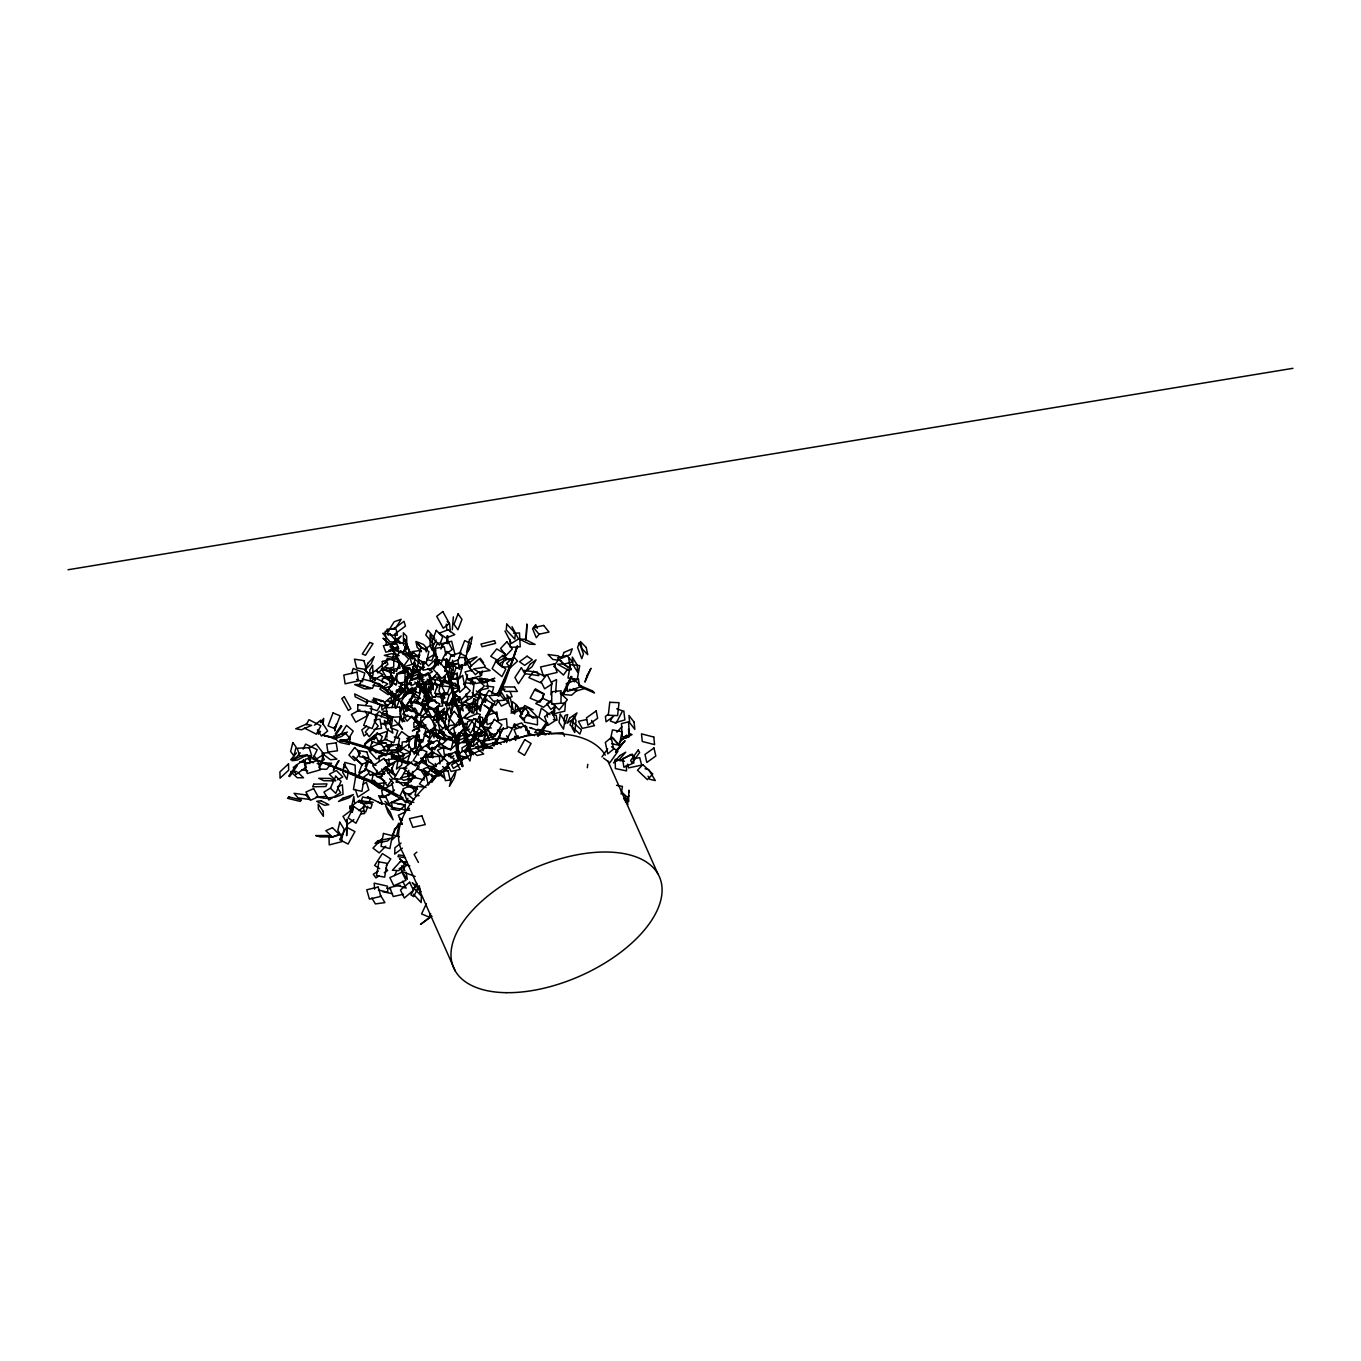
<?xml version="1.0" encoding="UTF-8"?>
<svg xmlns="http://www.w3.org/2000/svg" width="1361" height="1361" viewBox="0 0 1361 1361"><rect width="100%" height="100%" fill="white"/><g stroke="black" fill="none" stroke-linecap="round" stroke-linejoin="round"><path stroke-width="1.5" d="M465.003 723.133L464.935 735.655L474.155 734.957L474.189 728.696M375.585 721.483L375.636 714.355L387.732 718.625L387.698 723.967M396.8 683.664L396.868 674.205L405.051 672.572L404.983 682.031L398.841 683.256M447.599 643.447L447.684 635.791M447.327 643.6L447.463 635.927M628.493 799.502L628.459 801.884L628.952 790.197L628.901 792.578M432.696 757.924L432.815 752.412L442.427 757.09L442.342 760.748M447.123 643.43L447.293 635.774M374.649 780.568L374.53 784.123L386.133 782.626M412.638 771.449L412.417 776.842L424.394 780.04M424.462 778.237L424.666 772.844M408.827 747.921L409.185 740.333L415.394 736.352L414.867 747.733L410.205 750.728M446.986 659.064L446 671.007M472.641 682.422L472.726 680.976L470.294 683.783M471.212 754.998L471.45 751.204M401.716 750.064L402.227 742.034L409.848 741.116M415.581 740.418L415.071 748.448L411.26 748.907M550.899 694.859L551.732 681.997L556.547 679.581L555.713 692.46M446.595 659.234L445.523 671.16M423.628 661.735L423.033 670.241L434.414 667.758L435.01 659.251M411.583 657.21L411.975 651.647L421.281 650.371M446.272 658.996L445.132 670.905M554.846 705.1L554.165 713.691L564.798 711.14L565.478 702.548L561.94 703.399M458.504 702.174L458.946 696.781M458.946 702.633L459.389 697.257M407.058 683.954L408.181 671.654L401.937 673.049M318.695 730.125L318.304 734.208L320.515 731.418M323.118 724.545L323.697 718.438L320.379 722.606M433.819 720.241L434.176 716.822L420.991 717.23L420.09 725.753L425.738 725.583M427.252 754.011L426.861 757.379L432.271 750.745L432.662 747.359M428.596 688.003L428.783 686.318L425.517 700.915L428.596 688.003L432.526 687.968M464.833 686.829L465.292 682.984L474.155 683.324L472.539 696.764L465.445 696.492M449.845 666.533L448.45 677.914L456.752 679.326M350.304 736.182L349.25 744.535L339.842 742.425M451.137 713.045L452.294 704.283L446.425 705.117M587.323 767.74L587.782 764.287M411.362 804.317L369.58 781.809L312.962 758.468L370.26 780.329L403.026 797.801M444.877 681.01L445.438 677.012M460.426 733.188L457.5 749.877M392.785 716.669L391.407 726.349L399.096 724.205L400.219 716.464M444.349 681.18L444.928 677.166M408.011 775.821L408.827 770.309M459.593 733.681L456.803 748.176M441.73 702.718L443.193 692.97M443.89 680.874L444.503 676.876M474.734 727.403L476.078 718.727L467.521 721.721L466.177 730.381L469.596 729.19M411.158 700.115L410.58 703.654L412.077 695.675M482.253 670.99L481.607 675.141L479.378 672.164M457.823 738.462L458.725 732.847M420.821 749.928L421.434 746.151M441.066 698.601L441.713 694.722M621.143 794.092L622.436 786.403L616.499 785.331M441.287 684.566L441.917 680.891L432.968 679.156M473.067 737.305L473.713 733.562M478.068 740.435L479.361 732.933M526.129 730.687L526.792 726.859M390.913 745.726L391.56 742M397.582 749.673L399.522 738.462L394.282 736.913M542.512 698.891L543.43 693.634L535.315 688.785M304.83 763.198L305.613 759.064L309.372 758.434M396.817 778.56L396.119 782.218L407.875 783.102L409.593 773.967L403.724 773.524M610.511 739.516L612.433 729.887L622.028 731.742L619.323 745.233L611.65 743.752M336.167 724.154L334.738 730.908L334.483 726.791M411.515 658.537L412.842 652.31L419.409 657.21M418.967 659.285L417.215 667.588L412.281 663.913M418.15 687.305L418.95 683.511M483.036 744.637L485.707 732.728L488.65 737.033M353.179 808.536L352.329 812.33L351.716 806.018L353.86 796.559L354.472 802.854M392.444 659.745L393.958 653.042L399.13 655.628M365.377 766.583L366.772 760.544L376.061 765.358M376.98 770.343L376.061 774.358L364.918 768.591M456.684 743.957L457.517 740.316M452.226 678.237L453.349 673.508M461.209 669.391L462.332 664.644L459.337 667.605M503.247 661.004L501.767 667.026L510.97 666.822M563.641 720.939L565.019 715.444L567.69 714.576L565.376 723.712M311.38 756.274L309.934 761.837L313.54 762.704M323.186 755.168L320.771 764.423L317.147 763.572M465.547 682.337L467.521 674.784M471.076 683.647L472.556 677.999M485.52 700.745L485.094 702.361L486.83 698.942M392.036 707.635L394.503 698.533L402.686 702.378L400.219 711.48M479.906 692.715L480.875 689.159M491.814 694.008L493.754 686.931L485.809 686.063M351.699 673.695L353.162 668.489L364.833 673.049L362.4 681.725L356.565 679.445M416.636 762.262L415.564 765.869L407.722 761.173L410.971 750.319L418.814 755.015M442.546 702.242L445.421 692.647M445.932 705.678L448.807 696.066M336.184 738.955L322.591 735.059L336.439 738.138M450.984 713.47L453.332 706.019L459.576 705.917M458.147 717.06L461.668 705.883M420.141 715.257L423.016 706.172M517.656 646.271L504.795 682.252L499.368 693.242M431.08 685.485L428.188 694.433L423.986 693.038L426.878 684.09L432.866 685.74M517.248 646.322L512.331 661.565L499.538 691.388M517.01 646.05L512.025 661.191L498.143 692.63M361.38 800.71L362.638 796.951L370.243 798.72L368.984 802.48M367.725 806.239L365.82 811.871L362.026 810.986M388.293 728.85L384.755 739.261L393.737 742.749L397.871 730.602L390.675 727.812M392.887 701.153L394.758 695.777L398.161 697.581M417.044 702.293L421.315 690.248L425.108 694.91L421.468 705.236M396.017 677.166L397.31 673.542L408.657 668.217L407.347 671.841M438.82 675.226L437.493 678.952L434.874 675.736M422.914 666.771L424.156 663.3M429.089 737.475L431.046 732.099M437.34 736.828L439.297 731.452M426.18 713.215L428.715 706.291M433.887 718.506L436.422 711.582M410.324 688.462L408.861 692.443L413.166 688.156M385.35 663.317L387.273 658.146L399.675 662.773L396.476 671.398L385.844 667.417M394.52 762.143L391.287 770.853L383.632 768.284M521.229 714.882L524.7 705.525L533.189 709.779M470.855 643.583L465.904 656.206L459.746 653.229L464.679 640.606L469.307 642.834M381.165 717.009L383.479 711.122L387.358 711.514M387.392 721.721L389.705 715.835M420.889 739.363L418.627 745.079L422.795 748.176M427.847 744.518L429.361 740.707M374.173 739.857L377.048 732.984L382.322 736.522L379.447 743.395M396.068 708.23L398.858 701.595L398.518 693.974L395.013 702.242L395.285 707.975M443.55 759.336L445.71 754.283L454.098 758.706L452.669 762.075M394.656 875.548L396.749 870.7M436.064 639.908L433.989 644.689L425.789 634.992L427.864 630.211L434.703 638.292M449.402 703.875L453.894 695.114L448.875 705.747M493.124 737.441L494.792 733.732M506.428 742.562L508.078 738.853M435.027 697.478L436.507 694.178M361.482 680.5L359.389 685.042L372.489 688.343L375.279 682.286L362.179 678.986M374.768 680.228L365.411 670.412L375.228 679.768M426.418 903.602L421.57 913.929L429.089 917.076L430.705 913.639M563.42 694.808L571.892 676.74M404.183 813.232L405.748 809.914L409.831 810.356M303.18 749.145L305.596 744.093L317.181 749.69L313.149 758.128L306.531 754.93M562.825 694.722L571.433 676.672M625.533 802.327L628.799 795.522L625.975 802.497M562.433 694.297L571.144 676.366M407.892 798.346L405.646 802.905L400.202 795.402L402.465 790.843L405.731 795.334M473.424 694.246L471.604 697.887L464.169 702.259M440.386 664.576L443.159 659.03M484.618 722.555L494.843 702.378M416.806 883.306L410.92 894.909L413.625 896.593L418.678 886.64M503.417 727.625L498.194 737.9L506.479 740.18L512.57 728.203L507.602 726.825M466.585 714.389L464.628 718.166L472.488 720.718M477.405 720.122L480.331 714.457L476.401 713.181M483.665 722.385L493.073 704.147M613.079 715.818L610.34 721.058L616.159 723.082L622.572 710.867L616.737 708.843M483.019 721.687L492.563 703.518M484.499 698.891L479.531 708.264L475.823 702.991M552.957 714.338L554.846 710.782M481.607 704.913L486.217 696.322L476.248 690.98M306.242 724.715L308.981 719.68L320.89 725.787L316.313 734.174L304.405 728.067M495.948 743.395L498.909 738.002L506.02 738.734L504.063 742.323M412.162 778.271L410.58 781.146L415.343 776.025M551.698 713.589L555.611 706.58M434.193 649.248L437.936 642.545M440.913 649.078L442.784 645.726L440.181 642.494M475.363 734.787L481.709 723.525L473.56 718.455M392.308 682.729L397.191 674.188M398.433 690.639L402.329 683.817M430.569 768.914L426.333 776.297L428.307 785.11L432.543 777.709L431.76 774.188M500.253 733.732L503.009 728.935M428.902 745.13L430.791 741.847M437.51 744.824L434.686 749.724L431.794 747.427M448.484 720.905L451.103 716.345M405.782 769.952L400.491 779.087L393.788 779.121L400.134 768.165L406.837 768.131M365.667 705.253L368.202 700.881L380.604 704.879L377.201 710.697L370.124 708.418M473.05 742.443L478.306 733.409M473.118 740.333L476.282 734.94M476.605 732.422L469.001 744.943M498.568 700.524L495.642 705.355L483.938 698.448L488.82 690.384L498.841 696.305M341.271 733.936L346.477 725.379L353.214 731.095L348.008 739.652M462.162 760.255L464.339 756.699M467.606 751.357L470.872 746.015M468.728 747.478L472.063 742.119M389.025 630.024L394.163 621.773L401.206 619.272L396.051 627.523L390.777 629.394M464.492 752.123L466.738 748.533M390.845 685.553L387.851 690.265L380.417 686.573M471.45 755.219C466.551 726.74 454.438 700.439 447.514 672.504L447.293 672.861C453.723 700.337 465.819 726.076 470.379 754.045M386.337 865.715L390.76 858.927L382.39 853.551L374.632 865.443L379.668 868.658M484.04 738.036L486.813 733.783M540.062 735.008L547.871 723.065M538.139 736.335L545.965 724.477M402.38 698.295L408.572 689.023M408.844 702.514L416.075 691.711L411.226 688.53M537.493 735.74L546.527 722.232M418.95 715.359L423.951 708.06L415.394 699.01L410.41 706.291L417.538 713.845M431.216 771.228L433.308 768.148L421.025 761.99L416.823 768.131L427.354 773.405M400.9 693.395L398.841 696.407L390.573 692.188M567.452 669.357L563.471 675.056L553.791 666.329L558.759 659.2L568.456 667.928M462.621 766.668L455.867 741.235L463.029 766.022M601.919 756.954L607.652 748.805M427.014 773.337L419.477 783.936L425.891 787.56M431.794 782.405L435.01 777.863L431.811 776.059M444.128 771.177L450.066 762.806L456.752 760.05L454.37 763.385M397.174 737.917L401.699 731.589L409.508 737.373L406.122 742.119M439.858 686.42L444.809 679.53L454.03 688.513L449.079 695.403L446.442 692.834M478.221 736.726L482.543 730.908M487.085 719.697L481.879 726.638L491.338 728.016M462.536 729.819L458.436 735.246L448.075 739.431L450.134 736.726L451.767 740.367M492.223 739.023L499.3 729.853L500.27 735.757L493.192 744.926M615.87 752.361L624.869 740.826L616.448 750.115M430.042 756.818L433.819 752.021M437.425 707.005L433.836 711.582L438.616 714.865M441.798 717.06L447.769 709.421M539.483 633.75L536.302 637.782L532.559 628.68L535.741 624.631L537.238 628.272M615.461 752.123L624.869 740.826M502.975 656.938L505.339 653.995L496.697 648.942L490.76 656.325L497.684 660.357M318.848 767.383L322.557 762.823L331.574 763.249L326.623 769.322L319.41 768.999M369.205 727.455L365.343 732.031L369.239 736.709L378.205 726.008L374.326 721.33M417.198 672.13L420.838 667.792L423.696 667.673M296.545 752.922L290.676 759.829L296.698 756.971L300.22 752.82M375.449 715.784L379.362 711.259L383.802 714.967M515.394 739.431L517.98 736.471M451.342 680.942L452.447 684.498M429.685 670.667L435.673 664.066M437.408 672.98L431.42 679.581L429.225 673.882M430.671 699.044L424.343 705.832L426.861 712.501M411.345 657.244L404.523 639.143L412.808 658.741M616.873 732.167L621.977 726.774M619.085 743.123L626.74 735.042M459.712 688.037L454.574 693.361L461.26 700.081L470.243 690.759L463.557 684.039M548.84 734.14L550.882 732.031L537.765 729.326L534.72 732.473L545.948 734.804M382.186 838.699L372.965 848.107L379.192 852.905L385.792 846.185M456.581 695.318L453.757 698.159L451.852 704.198L457.517 698.533M407.739 715.103L404.88 717.928L407.075 721.143L411.345 716.907M412.009 710.867L414.85 708.043L417.044 711.259M402.567 652.685L406.378 648.942M475.329 708.979L478.102 706.257M475.125 710.663L480.688 705.202M472.369 684.668L475.125 682.031M479.089 680.857L481.913 678.186L483.597 683.018M623.797 798.788L626.4 796.338L621.994 792.561M426.282 757.107L431.726 752.14M461.498 707.448L464.628 704.641L471.246 710.697L461.838 719.118L457.874 715.478M382.781 794.943L380.008 797.427L388.889 794.96L394.418 789.992M567.282 689.261L561.617 694.348L571.569 695.216L577.234 690.129L569.272 689.449M424.819 733.698L427.728 731.095L430.365 733.987M428.511 743.514L431.42 740.928M421.195 716.975L426.418 712.381M435.214 720.292L437.817 718.013L434.448 715.75M322.591 735.059L336.524 738.649M478.204 672.232L475.38 674.682L469.426 667.4L479.327 658.792L485.282 666.073M495.404 661.786L502.941 655.253L508.81 659.779M416.891 852.105L414.118 854.436L418.439 862.449M394.622 699.367L405 690.656M449.028 756.716L452.09 754.147M411.822 761.718L403.502 768.659L410.988 774.086L417.912 768.302M384.687 702.344L391.1 697.07L391.628 702.208L382.016 710.119L381.488 704.981M314.476 725.209L320.669 720.173L327.644 731.027L321.451 736.063L317.47 729.87M419.443 691.881L421.332 690.367M464.441 663.505L470.004 659.149L476.996 656.853L470.055 662.314L464.799 664.032M446.867 727.965L450.1 725.447L456.735 724.767L448.671 731.078M448.245 765.12L439.127 772.214L433.632 766.992L444.264 758.706L449.759 763.929M375.109 736.437L364.544 744.62L370.243 751.425L373.271 749.077M366.755 726.059L361.822 729.87L363.982 736.029L367.266 733.494M401.019 843.054L394.911 847.767L394.724 854.079L402.363 848.175M412.094 678.816L403.979 669.289L391.27 647.717L397.072 656.376M382.628 686.846L379.787 689.006L388.14 694.637L392.41 691.405M450.831 758.026L453.791 755.797M551.426 700.32L546.884 703.756L550.865 709.421L555.407 705.985M352.482 809.353L343.023 816.43L347.565 824.29L353.877 819.577M483.036 748.958L487.34 745.743L490.521 748.142M393.363 629.207L404.013 621.314L405.476 626.094L394.826 633.988M608.435 714.219L605.39 716.43L606.053 721.823L613.658 716.26M416.908 763.997L421.468 760.731M428.647 771.823L424.105 775.107L421.025 770.343M363.489 806.137L370.77 808.315L372.165 804.147L359.44 800.336L349.641 807.413L352.55 810.169M358.743 810.595L365.275 805.933L359.423 800.438M441.525 645.556L447.905 641.184L452.226 649.554L445.864 653.909M402.227 759.897L410.256 754.538M363.183 784.276L366.313 782.218L368.831 789.89L357.858 797.138L355.34 789.448M452.243 737.543L455.442 735.45L459.252 737.271L452.839 741.473M544.434 676.774L547.377 674.852L552.005 684.005L544.655 688.785L540.946 681.47M425.449 682.831L434.652 676.859M428.528 745.062L432.083 742.783M431.114 645.046L425.874 648.38L426.214 651.953M426.895 659.098L433.87 654.658L432.849 643.94M378.324 871.091L373.305 874.238L375.925 877.913L379.277 875.803M384.295 872.656L387.63 870.547L385.895 868.097M417.164 671.654L424.377 667.179M406.293 810.322L409.406 808.383M417.129 720.564L413.829 722.606L413.931 727.659L420.532 723.593M330.672 787.934L323.918 792.102L328.835 800.03L340.641 792.731L337.698 787.968M427.609 744.518L416.364 751.442L418.269 754.453M421.11 758.962L432.373 752.021L428.562 746.015M310.002 747.58L316.024 743.923L324.037 754.317L316.501 758.894L314.204 755.933M419.205 726.706L412.298 730.874L418.303 728.016M372.54 749.265L369.29 751.221L376.521 759.132L383.036 755.219M415.462 790.588L408.215 794.96L414.016 799.69M420.94 727.591L425.823 724.647M423.866 734.191L433.649 728.322M398.246 700.183L406.19 695.454M409.321 699.537L412.502 697.649M511.328 728.424L516.431 725.396M518.167 735.842L509.677 740.877L506.598 735.825M411.379 682.661L404.829 686.505L409.678 690.929L421.127 684.226L417.504 680.891M619.901 760.816L631.113 754.3L635.689 758.026M486.915 732.847L480.484 736.454L484.584 735.331M359.865 709.796L351.393 714.474L355.782 722.13L367.657 715.563L365.02 710.969M457.194 744.722L464.067 740.996M419.511 677.438L428.324 672.691L429.719 679.479L419.154 685.161L418.439 681.776M337.562 779.768L342.819 776.961L336.337 770.479L329.328 774.239L335.81 780.704M477.728 699.775L469.409 704.181L464.288 701.51M383.326 747.58L386.439 745.93L389.025 748.72M391.083 755.933L394.197 754.3M624.478 738.496L632.014 734.6L628.833 733.137M384.465 768.165L393.499 763.521M311.584 756.206L308.113 757.958L310.546 762.636M320.856 761.377L324.326 759.625L321.894 754.947M494.332 694.79L500.882 691.49L507.976 702.786L501.409 706.104L497.36 699.639M445.013 746.594L437.459 750.268L442.665 757.226L450.236 753.552M399.539 798.567L390.505 802.922L402.448 798.226M405.136 812.041L398.331 815.256L402.261 823.983M416.653 740.911L419.732 739.533M468.014 709.2L476.877 705.576L476.775 713.862L466.125 718.217M452.192 734.021L455.646 732.626M465.275 734.396L454.761 738.598L457.092 740.962L469.358 736.046L467.027 733.681M382.492 774.137L384.5 773.337M391.475 783.681L393.482 782.881L389.637 778.798M399.419 672.572L410.052 668.404M435.044 661.106L438.957 659.575M406.973 674.852L414.067 672.079L412.57 669.17M337.426 786.709L342.394 784.855L343.074 794.246L334.789 797.342M492.58 722.623L487.136 724.579L486.03 715.903L496.918 711.99L498.024 720.667M491.712 737.016L483.921 739.806L485.673 747.138M407.126 655.339L413.897 652.957M377.967 734.549L386.711 731.486L386.949 737.135M378.307 742.102L387.034 739.023M482.781 682.32L494.792 678.271L484.567 682.78M514.101 725.481L521.569 722.963L529.31 732.422M443.771 683.988L440.096 685.212L435.18 683.511L427.779 684.039M435.775 694.603L439.45 693.378M387.868 773.235L393.278 771.483L391.594 767.825M478.902 746.679L486.813 744.093M447.514 672.504L453.859 699.078L462.757 724.835L468.184 749.673M419.613 654.879L410.495 658.18M416.109 656.393L419.851 655.202M399.181 868.539L404.336 866.906M395.898 691.116L401.257 689.415L400.576 685.859M383.275 688.496L391.815 685.791M402.975 654.505L408.555 652.889L412.009 664.44L402.72 667.111L401.58 663.266M621.62 739.091L628.918 736.999L628.578 728.833M505.016 689.091L499.572 690.639L500.967 694.11M504.88 698.788L512.144 696.73L510.052 691.524M614.832 722.776L624.886 719.935L623.814 710.884M461.957 766.379L455.867 741.235M374.241 780.346L370.243 781.401L375.585 782.507M394.401 642.868L383.36 645.777L385.895 652.174L398.756 648.772L396.238 642.375M476.928 748.312L482.645 746.798L483.172 750.728M472.403 670.037L465.105 671.875L467.98 679.207L480.739 675.992L479.31 672.334M489.365 735.246L493.38 734.26M442.529 643.447L451.665 641.235L455.016 654.709L451.359 655.594M398.518 689.653L402.431 688.7L399.539 686.744M397.82 656.087L392.257 657.397L384.312 655.39L391.73 653.637L397.684 655.134M481.59 682.269L486.983 680.993L488.055 688.258L479.055 690.401M402.414 707.89L412.451 705.542M425.823 760.85L420.005 762.211M402.873 668.931L408.385 667.69M400.814 685.366L405.51 684.311M400.066 885.211L389.807 887.508L393.21 896.525L403.485 894.228M586.574 719.561L578.425 721.347L582.253 728.39L594.485 725.702L591.61 720.428M405.884 688.87L399.811 690.197L400.661 693.889M634.158 758.775L639.721 757.584L641.626 765.086L628.629 767.893L627.676 764.133M358.606 802.327L363.829 801.221L373.237 802.258L366.279 803.722L360.631 803.109M433.666 775.957L440.93 774.443M415.939 763.589L421.655 762.415M421.57 701.953L425.5 701.153L422.471 699.605M496.68 720.701L506.479 718.744L507.262 728.203L497.445 730.159M460.46 705.338L464.628 704.539L472.216 706.597L465.972 707.788M384.993 760.34L392.478 758.911L391.849 753.671L378.766 756.172L379.379 761.411M523.611 708.673L528.408 707.822L537.612 717.196L532.814 718.047L527.558 712.688M444.928 659.558L437.476 660.851L434.925 648.465L444.247 646.832L445.932 655.1M392.206 659.404L398.433 658.316M389.705 669.884L400.083 668.081L398.773 660.272M332.526 797.325L325.977 798.431L316.211 796.951L326.657 796.44M68.05 569.749L1292.95 368.321M427.932 731.384L435.384 730.159M462.995 758.843L466.67 758.281M374.207 719.969L379.957 719.135L381.522 728.373L373.85 729.479M443.329 714.151L447.242 713.589M392.121 756.954L404.302 755.389L391.441 757.822M376.691 776.757L382.509 776.008M442.478 702.31L446.068 701.868L447.463 711.531L440.301 712.381M446.085 703.501L453.587 702.616L455.629 704.011L446.238 705.117M473.56 695.029L479.072 694.45L479.94 698.006M468.371 704.709L477.575 703.722M438.429 708.145L429.361 709.098L425.959 700.796L435.027 699.843L436.388 703.161M437 706.58L442.665 706.036L441.338 696.049L431.896 696.968L432.424 700.966M321.894 753.262L328.324 752.65L336.916 759.149L330.485 759.744L323.34 754.334M353.469 805.814L349.675 806.171L350.662 811.36M360.818 813.912L364.629 813.538L363.302 806.631M477.66 733.052L486.353 732.252L481.913 724.767M551.137 733.664L562.842 732.592L564.509 736.182M513.863 738.445L517.639 738.104M428.46 766.702L434.295 766.243M449.385 683.63L455.237 683.205L459.252 687.968L453.4 688.394M389.008 631.062L385.197 631.317L386.337 644.74L395.83 644.076L395.013 634.481M451.648 691.949L457.381 691.575M477.609 721.84L481.777 721.585M513.573 633.256L519.477 632.933L520.225 646.832L510.392 647.36L509.967 639.415M571.263 669.697L567.775 669.884L557.585 664.219L562.808 663.93L571.314 668.642M360.903 684.362L354.626 684.6L364.646 688.87L370.924 688.649L362.57 685.076M458.793 657.618L464.322 657.431L466.108 665.138L458.725 665.376M398.977 696.134L393.584 696.271L391.883 692.834M503.74 658.996L512.961 658.792M391.832 679.734L395.388 679.649M392.853 744.994L386.32 745.147L393.176 745.828M398.161 745.93L401.427 745.845L398.007 745.505M420.277 667.366L423.986 667.281M390.08 635.281L397.344 635.162L396.085 629.054L386.983 629.207L388.259 635.315M423.22 683.988L428.953 683.954L427.558 680.177M396.731 689.789L402.312 689.772L406.701 691.745L397.395 691.796M388.242 670.599L390.658 670.582L392.58 684.753L390.165 684.753L389.059 676.672M296.936 771.602L290.659 771.602L297.259 777.743L303.537 777.76L298.263 772.827M333.309 780.84L323.816 780.721L318.746 778.305L330.128 778.441L335.214 780.857M462.57 757.669L466.942 757.737M430.91 679.513L434.839 679.598L435.792 684.668M480.637 731.555L486.234 731.691M477.762 740.435L485.214 740.622M414.322 716.992L417.759 717.077M380.825 743.038L386.524 743.259L379.498 741.575M409.066 655.662L419.103 656.58M419.375 656.734L409.338 655.798M459.712 723.593L466.993 724.29M459.729 733.12L466.993 733.817M382.73 723.286L386.626 723.678M479.412 694.484L487.357 695.352M425.449 787.253L417.215 786.318L414.986 795.249L419.103 795.726M393.091 701.578L387.426 700.915L394.877 704.794M561.089 660.544L552.804 659.456L548.041 654.505L558.401 655.883L560.783 658.35M404.251 855.712L398.603 854.946L397.956 856.681L405.476 857.719M459.32 685.961L450.406 684.6L459.44 687.237M390.641 746.985L387.068 746.406L389.059 749.111M391.066 751.816L398.212 752.973M552.515 714.712L556.224 715.342L557.04 720.258L553.332 719.629M397.225 803.67L405.425 805.1L399.181 810.441L390.981 809.012M437.698 696.594L445.081 697.887M417.793 676.094L423.441 677.097M416.534 678.237L424.071 679.581M374.802 682.797L378.63 683.494M372.965 685.332L382.509 687.067M299.811 761.701L309.406 763.504M301.904 769.731L307.654 770.819M429.617 687.968L433.189 688.666M386.745 888.087L390.59 888.852M382.9 891.795L392.478 893.701M432.424 649.129L435.894 649.843L431.845 660.68L426.656 659.626M526.214 715.359L537.391 717.689L537.476 724.903L524.427 722.164L524.393 718.557M624.444 761.258L615.155 759.302L615.393 768.574L626.553 770.904L626.4 765.341M500.219 769.118L512.791 771.789M378.392 890.06L387.834 892.187L387.392 886.113L374.173 883.136L374.615 889.209M645.08 768.761L648.653 769.577L655.304 780.551L649.946 779.343L648.04 776.195M424.428 703.348L428.069 704.181M398.501 651.953L407.075 653.926L404.966 649.554M396.238 641.592L406.361 643.974L403.298 652.634L391.168 649.775M418.865 737.203L412.944 735.774L406.786 738.53L410.733 739.482M410.903 794.552L404.2 792.885L407.092 800.761L413.812 802.429M444.911 671.194L455.016 673.797M466.228 751.867L462.808 751L457.5 755.1L466.074 757.26M452.584 673.117L455.493 673.882M431.352 768.948L442.818 772.01M348.45 772.333L355.374 774.171L355.136 765.137L344.775 762.381L344.911 767.808M416.755 768.914L422.744 770.513M342.291 739.721L369.937 747.818L386.405 754.3M416.432 787.407L408.776 785.331L405.493 782.728M432.662 771.602L440.301 773.728M416.959 788.002L407.551 785.382L404.353 782.762M402.261 824.205L398.739 823.235L392.393 834.803L399.419 836.76M340.42 739.738L369.886 748.584L385.639 754.93M340.08 740.061L369.477 749.077L385.844 755.797M417.555 789.397L408.028 786.573L404.778 783.868M421.298 704.964L424.751 706.036M468.541 710.612L472.471 711.905M441.508 717.264L446.833 718.999M397.14 885.228L406.122 888.155L402.72 881.179M415.343 713.47L423.526 716.192M420.6 723.406L417.317 722.3L415.734 715.24M393.72 757.175L412.383 763.504M393.516 758.094L408.385 763.249M380.774 723.32L385.963 725.141M393.125 758.775L408.045 764.048M407.279 682.678L411.022 684.022M416.619 686.029L420.362 687.373L419.545 693.293L413.931 691.269M428.868 691.796L431.148 692.647M380.995 744.671L372.421 741.507L370.056 747.444L373.492 748.703M444.945 739.959L432.271 735.229L428.409 740.69L433.836 742.715M408.215 656.172L415.02 658.758L412.995 670.378L404.489 667.162M541.338 731.657L544.111 732.694L529.65 727.506L532.423 728.56M424.666 735.484L428.12 736.794L425.227 734.157M419.613 698.737L413.029 696.22L406.327 705.253L412.893 707.754M409.797 865.902L406.105 864.507L402.244 871.584L415.139 876.484M312.894 758.945L369.92 781.18L396.885 796.1M426.946 649.588L421.417 647.411L416.041 641.507L423.407 644.416L427.439 648.84M421.842 704.828L425.347 706.189M527.541 732.796L534.516 735.62M384.346 669.374L394.18 673.372L393.465 669.272M526.044 729.768L529.31 731.129M407.705 772.453L410.886 773.78M427.779 741.047L432.985 743.259M371.349 798.652L367.317 796.814L382.305 804.028L378.273 802.19M406.718 799.587L412.247 802.275M399.709 719.067L404.795 721.585L402.822 718.489M397.633 662.331L402.805 664.917M520.548 716.754L523.934 718.455M399.062 686.335L404.013 688.87M472.573 695.301L479.395 698.891M445.966 739.84L429.906 730.449M401.393 705.678L404.778 707.482M427.626 668.931L432.526 671.551L425.312 676.026L418.797 672.538M444.401 739.942L428.63 730.551M416.075 720.139L421.468 723.133M497.65 742.289L501.205 744.263M388.94 715.478L385.622 713.572L382.628 713.81L390.913 718.591M381.318 701.595L378.069 699.69L372.165 700.115L381.897 705.832L387.817 705.406L384.568 703.501M417.232 665.529L420.6 667.502M395.983 747.512L400.746 750.336M389.978 753.007L399.522 758.638M451.41 654.743L454.404 656.529M396.783 641.439L400.117 643.481M439.348 729.275L444.315 732.371M520.923 727.897L514.39 723.78L513.369 726.264L516.653 728.322M483.393 743.821L480.263 741.83L482.1 745.658M429.021 731.759L433.751 734.77M436.915 736.794L440.079 738.802M433.444 727.557L444.894 734.94M425.33 772.98L428.613 775.158M578.714 685.195L583.971 688.7L576.741 690.844L573.236 688.513M424.734 726.927L417.827 722.232L413.846 717.519M429.259 715.325L432.356 717.451M423.543 727.012L416.755 722.3L411.549 715.988M384.908 801.391L394.792 809.268L387.426 804.113M422.165 726.91L417.01 723.252L411.771 716.822M414.084 658.877L419.341 662.62M414.816 763.895L419.307 767.145M611.548 746.713L617.894 751.374L609.864 762.755L603.501 758.111M424.547 734.685L430.11 738.802M398.467 746.134L401.597 748.448M412.06 710.833L401.257 702.684M377.371 784.804L383.326 789.244L379.056 788.274L371.621 782.711M549.861 714.627L541.355 708.145L538.905 717.145L547.428 723.627M404.064 705.678L411.822 711.582M498.33 664.049L501.273 666.312M409.746 710.68L400.576 703.535M442.58 766.515L445.745 768.982M421.229 687.135L425.568 690.503M414.663 693.634L420.43 698.142M396.749 699.146L379.447 683.766M441.389 701.187L444.349 703.501M430.144 707.839L436.047 712.483M395.047 698.516L379.277 684.141M436.932 734.821L441.27 738.274M396.085 699.928L378.936 684.294M416.092 885.841L412.213 882.711L416.075 887.1M417.368 888.563L421.247 891.676M385.963 766.906L395.677 774.885M385.265 766.941L394.741 774.919M385.486 767.57L395.03 775.77M452.328 656.189L446.799 651.375L442.988 658.214L452.669 666.669M407.824 778.713L410.954 781.469L403.298 785.807L395.456 778.934M420.906 758.06L425.193 761.82M402.278 820.122L399.505 817.672L401.546 823.269M422.778 691.694L430.076 698.329M423.815 695.862L429.651 701.17M560.222 693.089L567.367 699.707L559.167 709.864L552.005 703.246M439.025 776.178L434.993 772.453L435.843 773.388M482.968 726.4L485.145 728.424M362.536 764.678L352.873 756.24L361.958 764.967M365.292 670.65L375.075 680.092M476.367 720.224L483.308 727.046M405.289 864.32L399.471 858.57L402.329 861.513M403.758 862.993L406.684 865.868M421.076 758.485L426.793 764.133M447.174 621.45L449.623 623.916L450.372 631.776M477.881 679.377L484.329 686.063L474.7 695.301L472.131 692.63M418.286 661.599L420.855 664.287M421.774 648.261L416.143 642.324L417.129 647.258L421.349 651.715M396.646 638.53L400.814 642.987M397.14 649.486L399.913 652.446M413.608 887.78L421.383 896.099L421.161 902.53L413.37 894.211M404.676 646.424L406.871 648.789L406.65 636.319L403.349 632.763L403.588 645.25M379.94 751.442L382.543 754.215M489.194 733.936L493.516 738.615M417.538 740.18L420.175 743.072M404.353 706.58L407.143 709.676M419.817 730.5L417.317 727.693L419.613 731.469M402.193 705.066L406.276 709.693M417.385 886.879L419.971 889.788M412.978 678.118L401.478 663.419M417.078 682.814L431.607 700.456M439.943 717.689L445.387 723.95L445.523 729.683M442.835 728.475L438.752 723.78L438.582 716.141M402.346 705.713L406.463 710.442M427.167 679.156L430.671 683.222M420.328 684.787L424.989 690.214M412.519 678.493L404.336 669L398.892 660.136M416.602 683.239L431.08 701.085L414.169 662.297M433.972 653.331L437.579 657.533L428.46 666.022L424.853 661.82M414.799 681.98L430.382 701.306L428.902 697.564M391.917 692.324L396.034 697.172M378.528 740.52L380.808 743.242M391.407 692.341L395.439 697.206M391.185 692.341L395.881 698.108M440.181 731.469L446.85 739.652L438.684 730.398M433.632 654.216L436.235 657.448M434.584 661.225L436.898 664.066M420.09 683.988L424.87 689.925M419.511 683.937L424.156 689.84M412.74 666.941L416.262 671.449M419.596 684.447L424.258 690.52M412.655 667.281L416.16 671.858M413.489 668.727L415.786 671.756M621.654 791.847L624.053 795.079M624.342 799.587L627.948 804.453L625.26 796.695M480.246 658.214L483.563 662.688M409.44 667.57L413.591 674.069M397.803 748.142L399.811 750.847M409.151 667.536L413.166 674.018M401.478 865.817L404.949 870.666M431.607 699.792L427.252 693.651L426.997 696.747L430.263 701.357M409.185 667.809L413.217 674.375M416.466 884.191L419.903 889.124M415.462 751.017L417.47 753.943M418.456 674.495L420.498 677.574M413.472 752.395L408.283 744.467L397.021 751.97L401.189 758.315M437.698 687.56L434.618 682.576L430.161 692.494L433.24 697.478M420.345 674.58L422.386 677.88M391.27 647.717L396.714 656.58M380.417 895.215L384.908 902.615L375.415 903.908L371.825 897.988M407.381 711.003L402.686 703.246L406.616 711.02M398.875 723.201L402.533 729.241L394.52 720.02M471.569 666.261L465.598 655.985L465.717 661.089L471.689 671.364M476.486 742.613L479.293 747.461M468.711 746.662L473.39 754.743M423.39 682.405L425.278 685.706M423.237 682.933L425.108 686.233M422.71 682.797L424.547 686.097M414.152 790.622L411.277 785.229L402.771 789.057L405.646 794.45M512.008 626.621L518.473 639.024L511.413 643.413L504.948 631.011M492.886 738.7L487.561 728.237L484.907 731.061L489.365 739.789M522.505 713.998L516.704 705.117L521.518 714.61M436.83 706.937L449.896 733.647M462.485 733.375L465.785 740.061M435.962 660.153L438.412 665.138M436.269 707.635L446.765 729.003M580.943 687.237L579.514 684.311L572.93 678.952L574.342 681.878M437.187 713.776L438.94 717.417M414.51 662.263L431.607 700.813M435.469 707.788L441.934 721.177M435.724 712.211L438.344 717.672M412.485 658.741L404.523 639.143M413.812 662.569L417.895 671.602M434.976 712.535L437.527 718.013M381.743 768.931L384.261 774.409M457.942 688.394L459.286 691.439M451.58 737.407L454.098 743.055M607.857 761.003L657.754 873.592M455.34 971.108L402.873 852.718A112.504 58.608 -23.9 0 1 448.926 767.587M419.494 675.294L428.137 695.709M448.841 736.386L450.457 740.146M438.514 660.119L439.756 663.096M379.362 744.365L376.419 737.322L371.043 739.806L372.506 743.327M456.615 748.686L461.073 760.255M496.68 715.58L498.228 719.629M456.684 751.799L459.627 759.574M421.604 661.463L422.948 665.036M455.203 751.493L458.793 761.173M385.639 759.557L387.63 765.018M438.344 674.307L441.202 683.392L438.293 675.362M437.613 738.36L436.183 734.379L431.25 729.938L434.108 737.9M466.074 693.855L467.827 699.078L462.434 703.824L460.103 696.866M435.282 763.419L436.286 766.549L428.766 761.769L427.762 758.638M451.988 714.814L449.606 707.142L445.217 714.746L446.408 718.574M479.225 716.703L481.352 723.644M407.841 687.441L408.861 691.082M404.421 688.428L405.952 693.906M482.866 726.57L483.631 729.445M433.427 689.772L430.076 675.345M432.373 688.513L429.634 675.719M493.039 742.511L493.924 746.168M411.975 687.543L414.101 696.781M481.301 730.959L481.828 733.392M430.246 675.754L432.271 685.042M495.965 738.7L497.088 744.28M457.772 660.119L459.61 669.204L453.621 665.648L452.515 660.204M419.222 737.322L418.712 734.617L420.923 750.336L420.413 747.631M515.036 736.794L515.7 740.452M514.747 736.233L515.428 739.891M406.105 872.265L407.33 879.257L401.546 871.193L400.934 867.706M546.969 713.759L547.496 717.043M454.948 692.239L455.51 695.964M454.676 691.592L455.476 697.087M437.664 706.801L438.514 712.603M568.66 657.669L570.021 667.639M453.349 616.89L452.294 629.786M455.918 744.773L456.854 751.97L444.384 755.219L443.227 746.202M454.166 692.171L454.863 697.734M419.358 885.824L420.26 892.986M396.544 755.678L397.225 761.088L389.348 764.304L388.685 758.894M459.984 717.434L460.716 723.491M459.746 718.336L460.443 724.29M393.312 683.341L392.461 675.719L382.203 678.969L382.628 682.78M458.81 719.271L459.423 725.26M446.323 624.155L446.884 630.058M390.76 715.971L391.083 719.714M439.977 763.895L439.365 756.274L425.738 757.345L426.35 764.95M483.223 726.791L482.611 717.536L479.48 716.737L480.093 726.008M390.335 717.553L390.539 721.415M453.111 664.083L453.315 671.024L448.143 665.172L447.99 659.966M432.066 753.62L432.186 757.328M461.141 760.033A112.504 58.608 -23.9 0 1 605.288 755.185M382.339 661.446L382.254 670.003L393.72 667.077L393.805 658.503L382.339 661.446M551.817 691.762L551.647 704.164L560.97 703.195L561.123 690.776L551.817 691.762M457.143 673.134L458.487 689.364L457.143 673.134M346.919 819.373L346.664 835.518L346.919 819.373M416.347 735.11L415.973 747.257L417.01 731.81L416.347 735.11M357.926 704.777L357.671 710.884L371.315 712.483L371.57 706.359L357.926 704.777M506.785 624.087L506.241 629.956L514.832 639.109L515.377 633.239L506.785 624.087M482.645 741.354L482.219 745.454L495.2 742.834L495.625 738.751L482.645 741.354M526.877 624.257L526.044 639.908L526.877 624.257M573.593 716.311L572.3 728.271L574.733 732.49L576.026 720.53L573.593 716.311M512.314 701.613L511.243 711.344L514.764 713.947L515.836 704.215L512.314 701.613M609.762 702.293L608.299 715.223L617.588 715.597L619.034 702.684L609.762 702.293M473.73 698.669L471.808 712.654L473.781 713.334L475.704 699.35L473.73 698.669M560.307 714.253L558.997 722.3L563.505 729.139L564.832 721.092L560.307 714.253M355.561 777.012L353.469 789.533L361.958 791.302L364.033 778.781L355.561 777.012M378.919 861.853L376.487 875.65L384.653 877.147L387.085 863.35L378.919 861.853M398.382 758.23L396.459 769.084L401.665 765.171L403.588 754.317L398.382 758.23M570.429 664.542L567.996 678.05L577.285 679.139L579.701 665.614L570.429 664.542M383.462 833.459L381.029 846.355L389.892 848.583L392.325 835.688L383.462 833.459M344.214 764.099L342.649 772.333L346.885 779.309L348.467 771.075L344.214 764.099M479.089 694.297L476.911 705.73L480.28 711.191L482.457 699.758L479.089 694.297M451.563 669.765L449.879 678.271L450.049 685.212L451.75 676.706L451.563 669.765M447.02 712.432L444.792 723.508L447.65 729.156L449.879 718.081L447.02 712.432M466.67 747.835L465.547 753.365L469.936 760.986L471.059 755.457L466.67 747.835M440.556 683.664L438.957 690.861L442.733 698.533L444.332 691.337L440.556 683.664M373.305 773.933L371.961 779.904L383.343 787.066L384.687 781.095L373.305 773.933M394.554 829.206L392.172 839.754L396.697 835.501L399.079 824.953L394.554 829.206M420.77 647.513L418.031 659.575L426.129 663.539L428.885 651.477L420.77 647.513M469.511 639.585L466.551 652.242L469.358 649.571L472.318 636.914L469.511 639.585M440.284 737.509L438.089 746.594L451.018 749.69L453.213 740.605L440.284 737.509M474.036 725.209L472.862 730.04L481.045 735.552L482.202 730.721L474.036 725.209M339.791 822.214L337.817 830.329L342.155 837.321L344.129 829.206L339.791 822.214M419.681 725.617L416.483 738.632L422.761 742.068L425.976 729.054L419.681 725.617M451.223 779.053L449.419 786.352L454.302 777.982L456.105 770.7L451.223 779.053M292.836 742.63L290.625 751.459L293.908 755.95L296.12 747.104L292.836 742.63M455.697 668.302L452.72 679.19L459.525 677.132L462.502 666.227L455.697 668.302M402.312 706.699L399.981 714.185L402.329 721.942L404.659 714.457L402.312 706.699M450.763 656.053L448.33 663.487L458.402 659.745L460.852 652.31L450.763 656.053M587.135 675.464L584.924 682.082L590.997 668.285L587.135 675.464M389.535 745.76L386.728 753.79L396.221 752.259L399.028 744.246L389.535 745.76M403.809 694.382L403.196 696.169L415.632 690.452L416.262 688.683L403.809 694.382M413.812 671.534L410.75 680.211L417.266 678.68L420.328 670.003L413.812 671.534M439.739 712.33L436.166 722.368L441.032 718.115L444.605 708.077L439.739 712.33M579.293 642.749L577.608 647.462L581.776 658.673L583.461 653.96L579.293 642.749M437.51 685.502L434.669 693.361L447.003 694.552L449.828 686.693L437.51 685.502M571.535 720.803L570.038 724.937L579.888 734.038L581.402 729.887L571.535 720.803M563.964 652.463L561.804 658.231L570.14 654.607L572.3 648.84L563.964 652.463M362.196 764.082L358.913 772.81L365.088 770.564L368.389 761.837L362.196 764.082M436.269 630.347L433.104 638.581L439.535 645.148L442.699 636.914L436.269 630.347M333.054 712.926L328.069 725.872L335.129 728.798L340.131 715.852L333.054 712.926M458.062 613.896L453.962 624.308L457.891 629.82L461.991 619.408L458.062 613.896M313.745 784.174L312.69 786.811L325.908 786.505L326.963 783.885L313.745 784.174M368.831 712.586L363.676 725.345L372.114 728.526L377.252 715.75L368.831 712.586M367.895 663.249L364.884 670.19L371.264 663.539L374.275 656.597L367.895 663.249M335.674 776.229L330.417 788.274L335.776 793.344L341.05 781.282L335.674 776.229M569.63 718.064L567.163 723.201L574.529 718.047L576.996 712.909L569.63 718.064M337.851 761.582L333.394 770.275L339.059 760.561L337.851 761.582M353.894 806.614L348.093 817.842L355.936 823.218L361.737 811.973L353.894 806.614M495.965 661.123L492.104 668.574L501.937 676.621L505.799 669.17L495.965 661.123M534.533 690.01L530.127 698.193L539.977 702.242L544.383 694.059L534.533 690.01M524.751 739.652L518.218 751.51L524.546 755.338L531.079 743.48L524.751 739.652M346.545 827.199L339.655 839.635L348.059 844.058L354.949 831.605L346.545 827.199M416.653 749.503L414.101 754.062L422.591 739.652L416.653 749.503M529.956 664.389L525.822 671.381L531.947 666.805L536.081 659.796L529.956 664.389M372.608 665.376L369.733 670.173L370.209 679.496L373.084 674.716L372.608 665.376M494.315 719.357L487.459 730.704L495.064 736.08L501.92 724.75L494.315 719.357M408.13 690.435L400.951 702.021L406.122 706.478L413.319 694.893L408.13 690.435M471.995 721.33L467.146 729.122L470.447 733.222L475.295 725.447L471.995 721.33M420.464 749.077L413.2 760.578L419.681 763.317L426.946 751.816L420.464 749.077M369.767 642.426L362.281 654.029L365.548 655.236L373.033 643.634L369.767 642.426M521.399 667.69L514.917 677.506L518.439 683.749L524.938 673.95L521.399 667.69M296.324 765.205L288.719 776.11L289.689 776.502L297.293 765.597L296.324 765.205M340.982 725.787L335.299 733.868L336.167 734.294L341.849 726.213L340.982 725.787M395.592 678.952L388.6 688.853L394.741 695.165L401.733 685.281L395.592 678.952M407.075 677.166L404.642 680.619L404.846 689.84L407.296 686.386L407.075 677.166M400.593 650.728L395.388 658.026L403.554 666.295L408.776 658.996L400.593 650.728M638.241 749.996L630.653 760.493L632.031 763.028L639.619 752.531L638.241 749.996M385.98 769.816L380.706 777.097L387.341 785.943L392.614 778.662L385.98 769.816M525.312 708.418L519.715 716.022L523.151 720.037L528.766 712.415L525.312 708.418M533.58 671.347L528.902 677.642L540.657 682.814L545.319 676.502L533.58 671.347M354.626 747.546L348.926 755.1L354.677 760.663L360.376 753.109L354.626 747.546M394.962 640.691L389.944 646.849L396.204 642.086L401.206 635.91L394.962 640.691M406.939 709.064L402.788 714.134L414.663 718.625L418.831 713.555L406.939 709.064M454.319 711.361L449.045 717.621L455.203 725.056L460.477 718.778L454.319 711.361M619.816 755.627L613.505 762.875L619.408 759.438L625.72 752.191L619.816 755.627M400.338 861.547L392.41 870.257L398.756 870.615L406.684 861.904L400.338 861.547M368.236 740.129L364.799 743.872L377.524 733.273L368.236 740.129M288.838 796.917L287.528 798.312L300.203 801.391L301.496 799.996L288.838 796.917M506.87 641.78L500.593 648.448L506.02 655.628L512.314 648.959L506.87 641.78M431.658 699.962L426.486 705.372L434.805 709.353L439.977 703.943L431.658 699.962M642.834 764.627L637.475 770.241L647.428 779.666L652.787 774.052L642.834 764.627M439.535 662.399L432.866 668.829L441.9 678.527L448.569 672.096L439.535 662.399M428.205 715.086L421.791 721.245L429.685 731.81L436.098 725.668L428.205 715.086M448.245 738.547L441.593 744.807L450.474 749.792L457.126 743.531L448.245 738.547M288.498 763.878L279.907 771.891L280.077 778.203L288.668 770.19L288.498 763.878M462.57 675.481L457.228 680.466L459.712 692.358L465.071 687.373L462.57 675.481M469.987 734.549L463.608 740.503L473.305 746.372L479.701 740.435L469.987 734.549M377.865 840.792L374.99 843.463L387.596 840.945L390.471 838.274L377.865 840.792M513.829 656.921L506.632 663.351L510.358 667.536L517.554 661.123L513.829 656.921M386.609 661.174L376.555 669.901L377.848 672.997L387.902 664.253L386.609 661.174M444.537 727.114L440.471 730.602L450.338 738.921L454.404 735.433L444.537 727.114M409.627 882.234L400.457 890.009L404.319 898.039L413.489 890.264L409.627 882.234M611.242 737.594L605.339 742.425L607.755 753.858L613.641 749.009L611.242 737.594M427.473 918.964L420.651 924.323L431.93 916.191L427.473 918.964M442.835 611.565L436.728 616.329L443.261 628.238L449.385 623.474L442.835 611.565M462.349 721.568L453.655 728.186L455.51 736.08L464.203 729.462L462.349 721.568M339.569 734.549L333.836 738.904L341.594 736.437L347.327 732.082L339.569 734.549M542.75 698.261L535.758 703.552L543.481 707.21L550.456 701.919L542.75 698.261M366.483 768.897L358.76 774.63L361.516 778.781L369.239 773.048L366.483 768.897M342.87 798.226L338.532 801.459L349.096 797.784L353.435 794.569L342.87 798.226M527.081 656.189L519.443 661.735L524.665 665.359L532.304 659.796L527.081 656.189M303.707 759.931L293.33 767.4L295.915 774.545L306.276 767.077L303.707 759.931M653.978 747.989L644.978 754.436L646.815 762.466L655.815 756.018L653.978 747.989M596.186 710.935L586.489 717.842L587.918 725.175L597.632 718.268L596.186 710.935M344.333 696.798L341.815 698.55L348.399 710.425L350.917 708.673L344.333 696.798M375.33 678.118L371.043 681.129L383.496 686.897L387.783 683.885L375.33 678.118M383.955 758.417L372.727 765.835L378.205 773.082L389.433 765.665L383.955 758.417M552.022 711.786L544.553 716.652L547.905 725.379L555.373 720.513L552.022 711.786M459.814 759.659L451.58 764.865L453.349 768.37L461.583 763.181L459.814 759.659M392.206 784.276L381.709 790.673L383.019 797.58L393.533 791.183L392.206 784.276M473.611 741.064L462.042 747.887L462.23 751.646L473.781 744.807L473.611 741.064M518.762 708.52L510.987 713.096L516.465 711.82L524.24 707.244L518.762 708.52M375.84 670.531L368.474 674.75L375.602 678.884L382.985 674.665L375.84 670.531M505.305 657.516L496.714 662.229L498.687 664.032L507.262 659.319L505.305 657.516M301.887 755.525L292.037 760.748L297.481 760.016L307.331 754.811L301.887 755.525M418.252 676.621L409.474 681.027L411.209 685.723L420.005 681.317L418.252 676.621M437.17 740.35L425.891 745.675L430.127 749.452L441.406 744.127L437.17 740.35M418.269 671.722L406.02 677.217L407.96 678.595L420.209 673.1L418.269 671.722M313.642 788.597L305.936 792.051L310.495 800.268L318.219 796.797L313.642 788.597M402.022 872.163L389.858 877.59L393.788 885.756L405.952 880.312L402.022 872.163M332.458 827.726L325.806 830.686L332.509 837.168L339.144 834.225L332.458 827.726M452.056 663.607L443.72 667.264L449.555 667.332L457.891 663.658L452.056 663.607M305.885 724.307L295.711 728.747L301.427 729.802L311.618 725.362L305.885 724.307M632.525 754.402L622.521 758.706L623.916 767.213L633.903 762.926L632.525 754.402M427.354 767.315L423.101 769.118L433.308 776.842L437.561 775.055L427.354 767.315M397.548 646.798L388.974 650.286L389.382 651.085L397.939 647.581L397.548 646.798M380.57 743.225L371.536 746.849L375.942 752.786L384.976 749.162L380.57 743.225M448.177 629.752L439.28 633.154L445.881 638.02L454.778 634.617L448.177 629.752M578.476 679.156L566.329 683.545L567.452 691.49L579.599 687.101L578.476 679.156M471.91 739.142L461.957 742.681L468.405 742.528L478.357 738.972L471.91 739.142M525.397 725.549L514.05 729.547L517.639 738.615L529.004 734.617L525.397 725.549M436.796 719.152L432.645 720.479L436.745 733.953L440.879 732.643L436.796 719.152M317.725 760.476L304.49 764.253L307.28 773.541L320.515 769.765L317.725 760.476M402.805 748.397L396.731 750.03L404.234 753.994L410.307 752.378L402.805 748.397M341.747 834.395L329.005 837.661L329.243 844.909L341.985 841.642L341.747 834.395M566.737 655.492L557.568 657.822L563.539 664.185L572.709 661.871L566.737 655.492M628.561 721.84L621.433 723.627L622.283 737.101L629.394 735.314L628.561 721.84M494.519 640.674L480.977 644.042L482.083 646.73L495.608 643.362L494.519 640.674M378.171 887.066L366.755 889.771L369.426 899.111L380.842 896.389L378.171 887.066M476.503 747.989L469.953 749.52L477.133 755.542L483.665 753.994L476.503 747.989M412.995 775.09L400.576 778.016L403.502 780.346L415.905 777.42L412.995 775.09M345.592 733.307L333.479 736.148L338.106 741.66L350.236 738.819L345.592 733.307M554.335 663.845L540.555 667.009L543.294 675.617L557.074 672.47L554.335 663.845M455.952 761.633L446.833 763.657L451.086 771.432L460.205 769.407L455.952 761.633M421.842 815.851L409.457 818.624L412.859 827.352L425.244 824.579L421.842 815.851M357.024 672.113L343.806 675.039L345.116 683.8L358.351 680.891L357.024 672.113M543.651 625.448L533.614 627.608L539.007 634.226L549.044 632.048L543.651 625.448M375.415 773.797L369.546 774.868L384.959 773.388L375.415 773.797M475.993 678.203L467.844 679.649L475.687 683.494L483.835 682.065L475.993 678.203M484.635 667.213L473.577 668.949L479.072 672.232L490.113 670.514L484.635 667.213M336.167 742.868L326.657 744.093L327.967 752.038L337.494 750.813L336.167 742.868M321.094 800.761L316.654 801.323L324.394 805.253L328.835 804.691L321.094 800.761M415.7 701.834L412.519 702.225L421.757 704.777L424.955 704.386L415.7 701.834M448.092 770.717L443.346 771.279L445.353 780.636L450.1 780.074L448.092 770.717M500.014 694.705L488.718 695.777L493.431 701.204L504.727 700.132L500.014 694.705M399.556 707.022L386.133 707.822L387.647 717.536L401.087 716.72L399.556 707.022M309.151 747.699L297.208 748.244L299.726 756.018L311.652 755.491L309.151 747.699M395.813 750.217L383.496 750.609L400.576 750.166L395.813 750.217M486.626 747.019L475.448 747.155L492.512 748.193L486.626 747.019M327.474 835.552L315.752 835.569L320.26 836.896L331.965 836.862L327.474 835.552M445.2 680.517L439.688 680.5L448.092 683.681L453.587 683.715L445.2 680.517M514.611 686.999L502.124 686.914L504.914 691.388L517.401 691.473L514.611 686.999M389.807 633.631L382.747 633.29L389.995 641.848L397.055 642.188L389.807 633.631M524.87 639.313L519.256 639.007L529.514 644.11L535.128 644.416L524.87 639.313M487.425 679.326L479.446 678.339L494.911 681.283L487.425 679.326M305.8 794.926L294.078 793.31L298.059 797.886L309.781 799.485L305.8 794.926M537.323 672.283L524.036 670.412L525.55 673.746L538.837 675.634L537.323 672.283M364.016 660.663L354.438 659.183L356.684 668.03L366.262 669.527L364.016 660.663M366.807 751.987L357.722 750.438L359.814 756.716L368.916 758.264L366.807 751.987M404.812 804.946L391.628 802.378L392.155 807.396L405.357 809.965L404.812 804.946M386.048 797.512L378.63 795.709L382.56 803.483L389.978 805.27L386.048 797.512M653.79 737.05L641.473 733.851L642.273 741.456L654.59 744.637L653.79 737.05M382.985 700.966L373.39 698.074L378.001 703.62L387.596 706.495L382.985 700.966M389.705 672.062L381.352 668.88L385.724 676.264L394.078 679.445L389.705 672.062M592.392 690.895L580.671 685.842L582.78 687.9L594.502 692.936L592.392 690.895M387.187 678.322L382.152 676.111L396.204 684.957L387.187 678.322M366.926 699.962L354.711 693.923L355.187 696.815L367.402 702.854L366.926 699.962M427.643 709.285L423.152 707.039L427.235 715.001L431.726 717.264L427.643 709.285M370.668 760.238L362.689 755.95L365.36 759.727L373.339 763.997L370.668 760.238M492.342 710.391L483.972 705.083L496.952 714.78L492.342 710.391M452.107 733.97L448.943 731.912L457.874 741.047L452.107 733.97M390.794 724.784L384.329 720.445L386.405 728.781L392.87 733.12L390.794 724.784M440.454 772.98L432.713 767.332L436.779 772.555L444.52 778.203L440.454 772.98M461.515 703.45L453.332 697.274L455.084 704.743L463.25 710.918L461.515 703.45M393.839 647.632L383.207 638.36L393.839 647.632M586.234 647.496L580.432 641.541L581.947 648.687L587.731 654.658L586.234 647.496M613.964 739.329L611.974 737.186L620.038 746.185L613.964 739.329M510.46 698.908L506.819 694.808L509.695 705.849L513.318 709.949L510.46 698.908M634.056 722.062L628.935 715.444L629.718 722.759L634.838 729.377L634.056 722.062M390.352 812.5L385.588 805.593L388.344 812.891L393.125 819.815L390.352 812.5M323.289 811.462L318.236 804.079L318.338 808.927L323.391 816.328L323.289 811.462M577.166 665.019L572.283 657.108L572.947 664.593L577.813 672.504L577.166 665.019M432.356 639.194L430.076 634.736L430.144 646.084L432.407 650.558L432.356 639.194M390.947 726.519L389.654 720.428L390.811 726.536M506.173 992.679A112.504 58.608 -23.9 0 0 662.058 888.376A112.504 58.608 -23.9 0 0 501.392 885.994A112.504 58.608 -23.9 0 0 506.173 992.679"/></g></svg>
